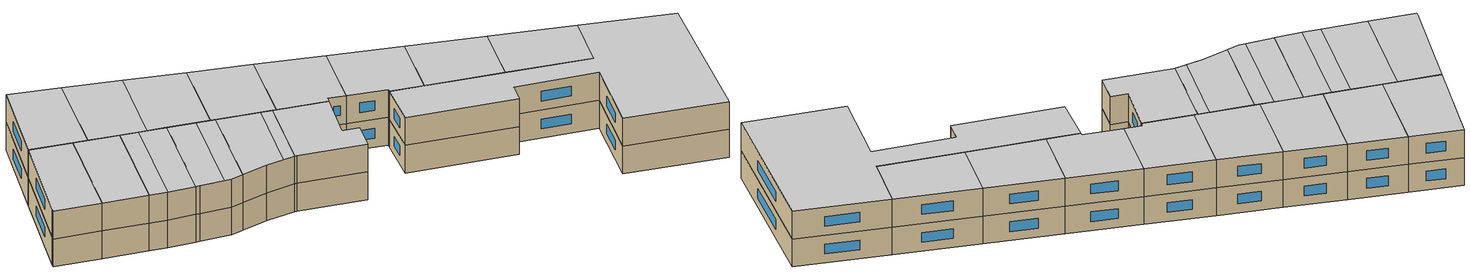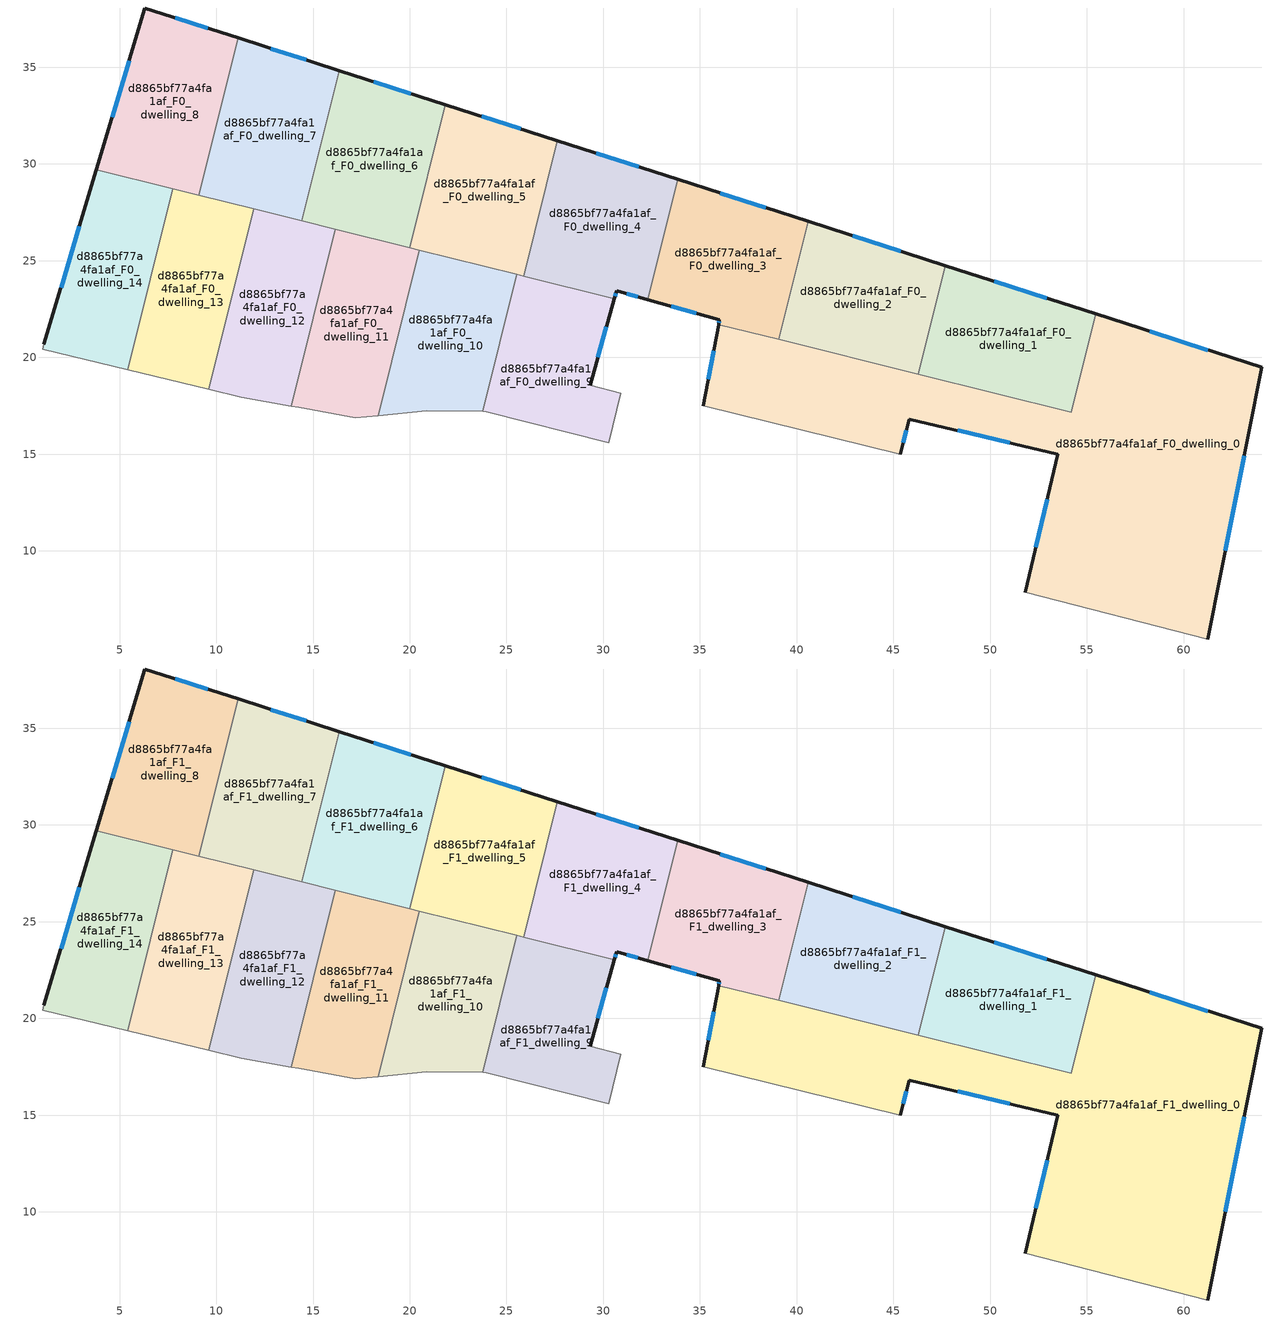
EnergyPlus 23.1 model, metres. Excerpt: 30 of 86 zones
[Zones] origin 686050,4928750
d8865bf77a4fa1af_F0_dwelling_0
 floor ground (EU_floor_Construction): 64.05,19.48 61.25,5.44 51.81,7.85 53.5,15 45.83,16.81 45.36,15 35.18,17.51 35.96,21.7 54.2,17.16 55.46,22.25 z0
 wall outside (EU_wall_Construction): 45.36,15 45.83,16.81 53.5,15 51.81,7.85 / 35.96,21.7 35.18,17.51 / 61.25,5.44 64.05,19.48 55.46,22.25 z0:3
 wall adiabatic (EU_wall_Construction): 35.18,17.51 45.36,15 / 51.81,7.85 61.25,5.44 z0:3
 wall to d8865bf77a4fa1af_F0_dwelling_1 (EU_wall_Construction): 55.46,22.25 54.2,17.16 46.29,19.13 z0:3
 wall to d8865bf77a4fa1af_F0_dwelling_2 (EU_wall_Construction): 46.29,19.13 39.07,20.93 z0:3
 wall to d8865bf77a4fa1af_F0_dwelling_3 (EU_wall_Construction): 39.07,20.93 35.96,21.7 z0:3
 window (EU_Window_Construction): 52.95,12.68 52.36,10.18 / 48.33,16.22 51.01,15.59 / 45.51,15.59 45.68,16.22 / 35.71,20.34 35.44,18.87 / 61.26,20.38 58.26,21.35 / 62.16,10.01 63.14,14.92 z0.98:2.02
d8865bf77a4fa1af_F0_dwelling_1
 floor ground (EU_floor_Construction): 55.46,22.25 54.2,17.16 46.29,19.13 47.69,24.75 z0
 wall outside (EU_wall_Construction): 55.46,22.25 47.69,24.75 z0:3
 wall to d8865bf77a4fa1af_F0_dwelling_2 (EU_wall_Construction): 47.69,24.75 46.29,19.13 z0:3
 window (EU_Window_Construction): 52.93,23.06 50.22,23.93 z0.98:2.02
d8865bf77a4fa1af_F0_dwelling_10
 floor ground (EU_floor_Construction): 25.54,24.3 23.77,17.21 20.89,17.24 18.37,16.99 20.5,25.55 z0
 wall to d8865bf77a4fa1af_F0_dwelling_9 (EU_wall_Construction): 23.77,17.21 25.54,24.3 z0:3
 wall adiabatic (EU_wall_Construction): 18.37,16.99 20.89,17.24 23.77,17.21 z0:3
 wall to d8865bf77a4fa1af_F0_dwelling_11 (EU_wall_Construction): 20.5,25.55 18.37,16.99 z0:3
 wall to d8865bf77a4fa1af_F0_dwelling_5 (EU_wall_Construction): 25.54,24.3 20.5,25.55 z0:3
d8865bf77a4fa1af_F0_dwelling_11
 floor ground (EU_floor_Construction): 20.5,25.55 18.37,16.99 17.17,16.87 14.25,17.41 13.87,17.48 16.15,26.63 z0
 wall to d8865bf77a4fa1af_F0_dwelling_12 (EU_wall_Construction): 16.15,26.63 13.87,17.48 z0:3
 wall adiabatic (EU_wall_Construction): 13.87,17.48 14.25,17.41 17.17,16.87 18.37,16.99 z0:3
 wall to d8865bf77a4fa1af_F0_dwelling_6 (EU_wall_Construction): 20.01,25.67 16.15,26.63 z0:3
 wall to d8865bf77a4fa1af_F0_dwelling_5 (EU_wall_Construction): 20.5,25.55 20.01,25.67 z0:3
d8865bf77a4fa1af_F0_dwelling_12
 floor ground (EU_floor_Construction): 16.15,26.63 13.87,17.48 11.29,17.95 9.61,18.36 11.93,27.68 z0
 wall adiabatic (EU_wall_Construction): 9.61,18.36 11.29,17.95 13.87,17.48 z0:3
 wall to d8865bf77a4fa1af_F0_dwelling_13 (EU_wall_Construction): 11.93,27.68 9.61,18.36 z0:3
 wall to d8865bf77a4fa1af_F0_dwelling_7 (EU_wall_Construction): 14.43,27.06 11.93,27.68 z0:3
 wall to d8865bf77a4fa1af_F0_dwelling_6 (EU_wall_Construction): 16.15,26.63 14.43,27.06 z0:3
d8865bf77a4fa1af_F0_dwelling_13
 floor ground (EU_floor_Construction): 11.93,27.68 9.61,18.36 5.42,19.37 7.75,28.72 z0
 wall adiabatic (EU_wall_Construction): 5.42,19.37 9.61,18.36 z0:3
 wall to d8865bf77a4fa1af_F0_dwelling_14 (EU_wall_Construction): 7.75,28.72 5.42,19.37 z0:3
 wall to d8865bf77a4fa1af_F0_dwelling_8 (EU_wall_Construction): 9.1,28.39 7.75,28.72 z0:3
 wall to d8865bf77a4fa1af_F0_dwelling_7 (EU_wall_Construction): 11.93,27.68 9.1,28.39 z0:3
d8865bf77a4fa1af_F0_dwelling_14
 floor ground (EU_floor_Construction): 7.75,28.72 5.42,19.37 1.02,20.43 1.09,20.67 3.8,29.71 z0
 wall outside (EU_wall_Construction): 3.8,29.71 1.09,20.67 z0:3
 wall adiabatic (EU_wall_Construction): 1.09,20.67 1.02,20.43 5.42,19.37 z0:3
 wall to d8865bf77a4fa1af_F0_dwelling_8 (EU_wall_Construction): 7.75,28.72 3.8,29.71 z0:3
 window (EU_Window_Construction): 2.92,26.77 1.97,23.61 z0.98:2.02
d8865bf77a4fa1af_F0_dwelling_2
 floor ground (EU_floor_Construction): 47.69,24.75 46.29,19.13 39.07,20.93 40.59,27.03 z0
 wall outside (EU_wall_Construction): 47.69,24.75 40.59,27.03 z0:3
 wall to d8865bf77a4fa1af_F0_dwelling_3 (EU_wall_Construction): 40.59,27.03 39.07,20.93 z0:3
 window (EU_Window_Construction): 45.38,25.49 42.9,26.29 z0.98:2.02
d8865bf77a4fa1af_F0_dwelling_3
 floor ground (EU_floor_Construction): 40.59,27.03 39.07,20.93 35.96,21.7 36.01,21.95 32.31,22.99 33.85,29.2 z0
 wall outside (EU_wall_Construction): 32.31,22.99 36.01,21.95 35.96,21.7 / 40.59,27.03 33.85,29.2 z0:3
 wall to d8865bf77a4fa1af_F0_dwelling_4 (EU_wall_Construction): 33.85,29.2 32.31,22.99 z0:3
 window (EU_Window_Construction): 36,21.87 35.98,21.78 / 33.51,22.65 34.81,22.29 / 38.4,27.74 36.04,28.49 z0.98:2.02
d8865bf77a4fa1af_F0_dwelling_4
 floor ground (EU_floor_Construction): 33.85,29.2 32.31,22.99 30.69,23.44 30.58,23.04 25.89,24.21 27.63,31.2 z0
 wall outside (EU_wall_Construction): 33.85,29.2 27.63,31.2 / 30.58,23.04 30.69,23.44 32.31,22.99 z0:3
 wall to d8865bf77a4fa1af_F0_dwelling_5 (EU_wall_Construction): 27.63,31.2 25.89,24.21 z0:3
 wall to d8865bf77a4fa1af_F0_dwelling_9 (EU_wall_Construction): 25.89,24.21 30.58,23.04 z0:3
 window (EU_Window_Construction): 31.83,29.85 29.65,30.55 / 31.22,23.3 31.78,23.14 / 30.62,23.17 30.66,23.31 z0.98:2.02
d8865bf77a4fa1af_F0_dwelling_5
 floor ground (EU_floor_Construction): 27.63,31.2 25.89,24.21 20.01,25.67 21.85,33.06 z0
 wall outside (EU_wall_Construction): 27.63,31.2 21.85,33.06 z0:3
 wall to d8865bf77a4fa1af_F0_dwelling_6 (EU_wall_Construction): 21.85,33.06 20.01,25.67 z0:3
 wall to d8865bf77a4fa1af_F0_dwelling_9 (EU_wall_Construction): 25.54,24.3 25.89,24.21 z0:3
 window (EU_Window_Construction): 25.75,31.81 23.73,32.46 z0.98:2.02
d8865bf77a4fa1af_F0_dwelling_6
 floor ground (EU_floor_Construction): 21.85,33.06 20.01,25.67 14.43,27.06 16.36,34.83 z0
 wall outside (EU_wall_Construction): 21.85,33.06 16.36,34.83 z0:3
 wall to d8865bf77a4fa1af_F0_dwelling_7 (EU_wall_Construction): 16.36,34.83 14.43,27.06 z0:3
 window (EU_Window_Construction): 20.06,33.64 18.14,34.26 z0.98:2.02
d8865bf77a4fa1af_F0_dwelling_7
 floor ground (EU_floor_Construction): 16.36,34.83 14.43,27.06 9.1,28.39 11.12,36.51 z0
 wall outside (EU_wall_Construction): 16.36,34.83 11.12,36.51 z0:3
 wall to d8865bf77a4fa1af_F0_dwelling_8 (EU_wall_Construction): 11.12,36.51 9.1,28.39 z0:3
 window (EU_Window_Construction): 14.66,35.38 12.83,35.97 z0.98:2.02
d8865bf77a4fa1af_F0_dwelling_8
 floor ground (EU_floor_Construction): 11.12,36.51 9.1,28.39 3.8,29.71 6.31,38.06 z0
 wall outside (EU_wall_Construction): 11.12,36.51 6.31,38.06 3.8,29.71 z0:3
 window (EU_Window_Construction): 5.5,35.34 4.62,32.42 / 9.56,37.02 7.88,37.56 z0.98:2.02
d8865bf77a4fa1af_F0_dwelling_9
 floor ground (EU_floor_Construction): 30.58,23.04 29.32,18.56 30.92,18.14 30.29,15.59 23.96,17.2 23.77,17.21 25.54,24.3 z0
 wall outside (EU_wall_Construction): 29.32,18.56 30.58,23.04 z0:3
 wall adiabatic (EU_wall_Construction): 23.77,17.21 23.96,17.2 30.29,15.59 30.92,18.14 29.32,18.56 z0:3
 window (EU_Window_Construction): 29.73,20.02 30.17,21.58 z0.98:2.02
d8865bf77a4fa1af_F1_dwelling_0
 floor to d8865bf77a4fa1af_F0_dwelling_0 (EU_floor_Construction): 64.05,19.48 61.25,5.44 51.81,7.85 53.5,15 45.83,16.81 45.36,15 35.18,17.51 35.96,21.7 54.2,17.16 55.46,22.25 z3
 wall outside (EU_wall_Construction): 45.36,15 45.83,16.81 53.5,15 51.81,7.85 / 35.96,21.7 35.18,17.51 / 61.25,5.44 64.05,19.48 55.46,22.25 z3:6
 wall adiabatic (EU_wall_Construction): 35.18,17.51 45.36,15 / 51.81,7.85 61.25,5.44 z3:6
 wall to d8865bf77a4fa1af_F1_dwelling_1 (EU_wall_Construction): 55.46,22.25 54.2,17.16 46.29,19.13 z3:6
 wall to d8865bf77a4fa1af_F1_dwelling_2 (EU_wall_Construction): 46.29,19.13 39.07,20.93 z3:6
 wall to d8865bf77a4fa1af_F1_dwelling_3 (EU_wall_Construction): 39.07,20.93 35.96,21.7 z3:6
 window (EU_Window_Construction): 52.95,12.68 52.36,10.18 / 48.33,16.22 51.01,15.59 / 45.51,15.59 45.68,16.22 / 35.71,20.34 35.44,18.87 / 61.26,20.38 58.26,21.35 / 62.16,10.01 63.14,14.92 z3.98:5.02
 ceiling to d8865bf77a4fa1af_F2_dwelling_0 (EU_floor_Construction): 61.25,5.44 64.05,19.48 55.46,22.25 54.2,17.16 35.96,21.7 35.18,17.51 45.36,15 45.83,16.81 53.5,15 51.81,7.85 z6
d8865bf77a4fa1af_F1_dwelling_1
 floor to d8865bf77a4fa1af_F0_dwelling_1 (EU_floor_Construction): 55.46,22.25 54.2,17.16 46.29,19.13 47.69,24.75 z3
 wall outside (EU_wall_Construction): 55.46,22.25 47.69,24.75 z3:6
 wall to d8865bf77a4fa1af_F1_dwelling_2 (EU_wall_Construction): 47.69,24.75 46.29,19.13 z3:6
 window (EU_Window_Construction): 52.93,23.06 50.22,23.93 z3.98:5.02
 ceiling to d8865bf77a4fa1af_F2_dwelling_1 (EU_floor_Construction): 54.2,17.16 55.46,22.25 47.69,24.75 46.29,19.13 z6
d8865bf77a4fa1af_F1_dwelling_10
 floor to d8865bf77a4fa1af_F0_dwelling_10 (EU_floor_Construction): 25.54,24.3 23.77,17.21 20.89,17.24 18.37,16.99 20.5,25.55 z3
 wall to d8865bf77a4fa1af_F1_dwelling_9 (EU_wall_Construction): 23.77,17.21 25.54,24.3 z3:6
 wall adiabatic (EU_wall_Construction): 18.37,16.99 20.89,17.24 23.77,17.21 z3:6
 wall to d8865bf77a4fa1af_F1_dwelling_11 (EU_wall_Construction): 20.5,25.55 18.37,16.99 z3:6
 wall to d8865bf77a4fa1af_F1_dwelling_5 (EU_wall_Construction): 25.54,24.3 20.5,25.55 z3:6
 ceiling to d8865bf77a4fa1af_F2_dwelling_10 (EU_floor_Construction): 22.63,17.22 24.46,24.57 20.5,25.55 18.37,16.99 20.89,17.24 z6
 ceiling to d8865bf77a4fa1af_F2_dwelling_9 (EU_floor_Construction): 23.77,17.21 25.54,24.3 24.46,24.57 22.63,17.22 z6
d8865bf77a4fa1af_F1_dwelling_11
 floor to d8865bf77a4fa1af_F0_dwelling_11 (EU_floor_Construction): 20.5,25.55 18.37,16.99 17.17,16.87 14.25,17.41 13.87,17.48 16.15,26.63 z3
 wall to d8865bf77a4fa1af_F1_dwelling_12 (EU_wall_Construction): 16.15,26.63 13.87,17.48 z3:6
 wall adiabatic (EU_wall_Construction): 13.87,17.48 14.25,17.41 17.17,16.87 18.37,16.99 z3:6
 wall to d8865bf77a4fa1af_F1_dwelling_6 (EU_wall_Construction): 20.01,25.67 16.15,26.63 z3:6
 wall to d8865bf77a4fa1af_F1_dwelling_5 (EU_wall_Construction): 20.5,25.55 20.01,25.67 z3:6
 ceiling to d8865bf77a4fa1af_F2_dwelling_11 (EU_floor_Construction): 16.49,17 18.73,25.99 16.15,26.63 13.87,17.48 14.25,17.41 z6
 ceiling to d8865bf77a4fa1af_F2_dwelling_10 (EU_floor_Construction): 18.37,16.99 20.5,25.55 18.73,25.99 16.49,17 17.17,16.87 z6
d8865bf77a4fa1af_F1_dwelling_12
 floor to d8865bf77a4fa1af_F0_dwelling_12 (EU_floor_Construction): 16.15,26.63 13.87,17.48 11.29,17.95 9.61,18.36 11.93,27.68 z3
 wall adiabatic (EU_wall_Construction): 9.61,18.36 11.29,17.95 13.87,17.48 z3:6
 wall to d8865bf77a4fa1af_F1_dwelling_13 (EU_wall_Construction): 11.93,27.68 9.61,18.36 z3:6
 wall to d8865bf77a4fa1af_F1_dwelling_7 (EU_wall_Construction): 14.43,27.06 11.93,27.68 z3:6
 wall to d8865bf77a4fa1af_F1_dwelling_6 (EU_wall_Construction): 16.15,26.63 14.43,27.06 z3:6
 ceiling to d8865bf77a4fa1af_F2_dwelling_12 (EU_floor_Construction): 11.29,17.95 13.61,27.26 11.93,27.68 9.61,18.36 z6
 ceiling to d8865bf77a4fa1af_F2_dwelling_11 (EU_floor_Construction): 13.87,17.48 16.15,26.63 13.61,27.26 11.29,17.95 z6
d8865bf77a4fa1af_F1_dwelling_13
 floor to d8865bf77a4fa1af_F0_dwelling_13 (EU_floor_Construction): 11.93,27.68 9.61,18.36 5.42,19.37 7.75,28.72 z3
 wall adiabatic (EU_wall_Construction): 5.42,19.37 9.61,18.36 z3:6
 wall to d8865bf77a4fa1af_F1_dwelling_14 (EU_wall_Construction): 7.75,28.72 5.42,19.37 z3:6
 wall to d8865bf77a4fa1af_F1_dwelling_8 (EU_wall_Construction): 9.1,28.39 7.75,28.72 z3:6
 wall to d8865bf77a4fa1af_F1_dwelling_7 (EU_wall_Construction): 11.93,27.68 9.1,28.39 z3:6
 ceiling adiabatic (EU_roof_Construction): 9.61,18.36 11.93,27.68 7.75,28.72 5.42,19.37 z6
d8865bf77a4fa1af_F1_dwelling_14
 floor to d8865bf77a4fa1af_F0_dwelling_14 (EU_floor_Construction): 7.75,28.72 5.42,19.37 1.02,20.43 1.09,20.67 3.8,29.71 z3
 wall outside (EU_wall_Construction): 3.8,29.71 1.09,20.67 z3:6
 wall adiabatic (EU_wall_Construction): 1.09,20.67 1.02,20.43 5.42,19.37 z3:6
 wall to d8865bf77a4fa1af_F1_dwelling_8 (EU_wall_Construction): 7.75,28.72 3.8,29.71 z3:6
 window (EU_Window_Construction): 2.92,26.77 1.97,23.61 z3.98:5.02
 ceiling to d8865bf77a4fa1af_F2_dwelling_13 (EU_floor_Construction): 5.42,19.37 7.75,28.72 3.8,29.71 1.09,20.67 1.02,20.43 z6
d8865bf77a4fa1af_F1_dwelling_2
 floor to d8865bf77a4fa1af_F0_dwelling_2 (EU_floor_Construction): 47.69,24.75 46.29,19.13 39.07,20.93 40.59,27.03 z3
 wall outside (EU_wall_Construction): 47.69,24.75 40.59,27.03 z3:6
 wall to d8865bf77a4fa1af_F1_dwelling_3 (EU_wall_Construction): 40.59,27.03 39.07,20.93 z3:6
 window (EU_Window_Construction): 45.38,25.49 42.9,26.29 z3.98:5.02
 ceiling to d8865bf77a4fa1af_F2_dwelling_2 (EU_floor_Construction): 46.29,19.13 47.69,24.75 40.59,27.03 39.07,20.93 z6
d8865bf77a4fa1af_F1_dwelling_3
 floor to d8865bf77a4fa1af_F0_dwelling_3 (EU_floor_Construction): 40.59,27.03 39.07,20.93 35.96,21.7 36.01,21.95 32.31,22.99 33.85,29.2 z3
 wall outside (EU_wall_Construction): 32.31,22.99 36.01,21.95 35.96,21.7 / 40.59,27.03 33.85,29.2 z3:6
 wall to d8865bf77a4fa1af_F1_dwelling_4 (EU_wall_Construction): 33.85,29.2 32.31,22.99 z3:6
 window (EU_Window_Construction): 36,21.87 35.98,21.78 / 33.51,22.65 34.81,22.29 / 38.4,27.74 36.04,28.49 z3.98:5.02
 ceiling to d8865bf77a4fa1af_F2_dwelling_3 (EU_floor_Construction): 39.07,20.93 40.59,27.03 33.85,29.2 32.31,22.99 36.01,21.95 35.96,21.7 z6
d8865bf77a4fa1af_F1_dwelling_4
 floor to d8865bf77a4fa1af_F0_dwelling_4 (EU_floor_Construction): 33.85,29.2 32.31,22.99 30.69,23.44 30.58,23.04 25.89,24.21 27.63,31.2 z3
 wall outside (EU_wall_Construction): 33.85,29.2 27.63,31.2 / 30.58,23.04 30.69,23.44 32.31,22.99 z3:6
 wall to d8865bf77a4fa1af_F1_dwelling_5 (EU_wall_Construction): 27.63,31.2 25.89,24.21 z3:6
 wall to d8865bf77a4fa1af_F1_dwelling_9 (EU_wall_Construction): 25.89,24.21 30.58,23.04 z3:6
 window (EU_Window_Construction): 31.83,29.85 29.65,30.55 / 31.22,23.3 31.78,23.14 / 30.62,23.17 30.66,23.31 z3.98:5.02
 ceiling to d8865bf77a4fa1af_F2_dwelling_4 (EU_floor_Construction): 32.31,22.99 33.85,29.2 27.63,31.2 25.89,24.21 30.58,23.04 30.69,23.44 z6
d8865bf77a4fa1af_F1_dwelling_5
 floor to d8865bf77a4fa1af_F0_dwelling_5 (EU_floor_Construction): 27.63,31.2 25.89,24.21 20.01,25.67 21.85,33.06 z3
 wall outside (EU_wall_Construction): 27.63,31.2 21.85,33.06 z3:6
 wall to d8865bf77a4fa1af_F1_dwelling_6 (EU_wall_Construction): 21.85,33.06 20.01,25.67 z3:6
 wall to d8865bf77a4fa1af_F1_dwelling_9 (EU_wall_Construction): 25.54,24.3 25.89,24.21 z3:6
 window (EU_Window_Construction): 25.75,31.81 23.73,32.46 z3.98:5.02
 ceiling to d8865bf77a4fa1af_F2_dwelling_5 (EU_floor_Construction): 25.89,24.21 27.63,31.2 21.85,33.06 20.01,25.67 z6
d8865bf77a4fa1af_F1_dwelling_6
 floor to d8865bf77a4fa1af_F0_dwelling_6 (EU_floor_Construction): 21.85,33.06 20.01,25.67 14.43,27.06 16.36,34.83 z3
 wall outside (EU_wall_Construction): 21.85,33.06 16.36,34.83 z3:6
 wall to d8865bf77a4fa1af_F1_dwelling_7 (EU_wall_Construction): 16.36,34.83 14.43,27.06 z3:6
 window (EU_Window_Construction): 20.06,33.64 18.14,34.26 z3.98:5.02
 ceiling to d8865bf77a4fa1af_F2_dwelling_6 (EU_floor_Construction): 20.01,25.67 21.85,33.06 16.36,34.83 14.43,27.06 z6
d8865bf77a4fa1af_F1_dwelling_7
 floor to d8865bf77a4fa1af_F0_dwelling_7 (EU_floor_Construction): 16.36,34.83 14.43,27.06 9.1,28.39 11.12,36.51 z3
 wall outside (EU_wall_Construction): 16.36,34.83 11.12,36.51 z3:6
 wall to d8865bf77a4fa1af_F1_dwelling_8 (EU_wall_Construction): 11.12,36.51 9.1,28.39 z3:6
 window (EU_Window_Construction): 14.66,35.38 12.83,35.97 z3.98:5.02
 ceiling to d8865bf77a4fa1af_F2_dwelling_7 (EU_floor_Construction): 14.43,27.06 16.36,34.83 11.12,36.51 9.1,28.39 z6
d8865bf77a4fa1af_F1_dwelling_8
 floor to d8865bf77a4fa1af_F0_dwelling_8 (EU_floor_Construction): 11.12,36.51 9.1,28.39 3.8,29.71 6.31,38.06 z3
 wall outside (EU_wall_Construction): 11.12,36.51 6.31,38.06 3.8,29.71 z3:6
 window (EU_Window_Construction): 5.5,35.34 4.62,32.42 / 9.56,37.02 7.88,37.56 z3.98:5.02
 ceiling to d8865bf77a4fa1af_F2_dwelling_8 (EU_floor_Construction): 9.1,28.39 11.12,36.51 6.31,38.06 3.8,29.71 z6
d8865bf77a4fa1af_F1_dwelling_9
 floor to d8865bf77a4fa1af_F0_dwelling_9 (EU_floor_Construction): 30.58,23.04 29.32,18.56 30.92,18.14 30.29,15.59 23.96,17.2 23.77,17.21 25.54,24.3 z3
 wall outside (EU_wall_Construction): 29.32,18.56 30.58,23.04 z3:6
 wall adiabatic (EU_wall_Construction): 23.77,17.21 23.96,17.2 30.29,15.59 30.92,18.14 29.32,18.56 z3:6
 window (EU_Window_Construction): 29.73,20.02 30.17,21.58 z3.98:5.02
 ceiling to d8865bf77a4fa1af_F2_dwelling_9 (EU_floor_Construction): 30.29,15.59 30.92,18.14 29.32,18.56 30.58,23.04 25.54,24.3 23.77,17.21 23.96,17.2 z6
[Building]
EU S2 Campaign: North Axis=0; Terrain=City; Solar Distribution=FullExterior
[Site:Location]
Bologna: Latitude=44.5; Longitude=11.25; Time Zone=1; Elevation=37
[SizingPeriod:WeatherFileDays]
AnnualSizingPeriod: Begin Month=1; Begin Day of Month=1; End Month=12; End Day of Month=31; Day of Week for Start Day=Monday; Use Weather File Daylight Saving Period=No; Use Weather File Rain and Snow Indicators=No
[MATERIAL]
EU_InternalMass_Material: Roughness=MediumRough; Thickness=0.1; Conductivity=1; Density=1800; Specific Heat=900; Thermal Absorptance=0.9; Solar Absorptance=0.7; Visible Absorptance=0.7
[MATERIAL:NOMASS] Roughness=MediumRough; Thermal Absorptance=0.9; Solar Absorptance=0.7; Visible Absorptance=0.7
Name | Thermal Resistance
EU_wall_NoMass | 0.905828
EU_roof_NoMass | 0.37593
EU_floor_NoMass | 0.67114
[WINDOWMATERIAL:SIMPLEGLAZINGSYSTEM]
EU_Window_SimpleGlazing: UFactor=4.52486; Solar Heat Gain Coefficient=0.85; Visible Transmittance=0.85
[CONSTRUCTION]
EU_wall_Construction: EU_wall_NoMass
EU_roof_Construction: EU_roof_NoMass
EU_floor_Construction: EU_floor_NoMass
EU_Window_Construction: EU_Window_SimpleGlazing
EU_InternalMass_Construction: EU_InternalMass_Material
[ZONE] Type=1; Multiplier=1; Ceiling Height=autocalculate; Floor Area=autocalculate; Part of Total Floor Area=Yes
Name | Volume
d8865bf77a4fa1af_F0_dwelling_0; d8865bf77a4fa1af_F1_dwelling_0 | 601.278
d8865bf77a4fa1af_F0_dwelling_1; d8865bf77a4fa1af_F1_dwelling_1; d8865bf77a4fa1af_F0_dwelling_5; d8865bf77a4fa1af_F1_dwelling_5 | 134.777
d8865bf77a4fa1af_F0_dwelling_10; d8865bf77a4fa1af_F1_dwelling_10 | 124.403
d8865bf77a4fa1af_F0_dwelling_11; d8865bf77a4fa1af_F1_dwelling_11 | 124.419
d8865bf77a4fa1af_F0_dwelling_12; d8865bf77a4fa1af_F1_dwelling_12 | 124.412
d8865bf77a4fa1af_F0_dwelling_13; d8865bf77a4fa1af_F1_dwelling_13 | 124.417
d8865bf77a4fa1af_F0_dwelling_14; d8865bf77a4fa1af_F1_dwelling_14 | 124.421
d8865bf77a4fa1af_F0_dwelling_2; d8865bf77a4fa1af_F1_dwelling_2 | 134.759
d8865bf77a4fa1af_F0_dwelling_3; d8865bf77a4fa1af_F1_dwelling_3; d8865bf77a4fa1af_F0_dwelling_6; d8865bf77a4fa1af_F1_dwelling_6 | 134.791
d8865bf77a4fa1af_F0_dwelling_4; d8865bf77a4fa1af_F1_dwelling_4 | 134.763
d8865bf77a4fa1af_F0_dwelling_7; d8865bf77a4fa1af_F1_dwelling_7 | 134.785
d8865bf77a4fa1af_F0_dwelling_8; d8865bf77a4fa1af_F1_dwelling_8 | 134.778
d8865bf77a4fa1af_F0_dwelling_9; d8865bf77a4fa1af_F1_dwelling_9 | 124.433
[INTERNALMASS] Construction=EU_InternalMass_Construction
Name | Zone or ZoneList | Surface Area
d8865bf77a4fa1af_F0_dwelling_0_EU_InternalMass | d8865bf77a4fa1af_F0_dwelling_0 | 200.426
d8865bf77a4fa1af_F0_dwelling_1_EU_InternalMass | d8865bf77a4fa1af_F0_dwelling_1 | 44.9258
d8865bf77a4fa1af_F0_dwelling_2_EU_InternalMass | d8865bf77a4fa1af_F0_dwelling_2 | 44.9196
d8865bf77a4fa1af_F0_dwelling_3_EU_InternalMass | d8865bf77a4fa1af_F0_dwelling_3 | 44.9305
d8865bf77a4fa1af_F0_dwelling_4_EU_InternalMass | d8865bf77a4fa1af_F0_dwelling_4 | 44.921
d8865bf77a4fa1af_F0_dwelling_5_EU_InternalMass | d8865bf77a4fa1af_F0_dwelling_5 | 44.9256
d8865bf77a4fa1af_F0_dwelling_6_EU_InternalMass | d8865bf77a4fa1af_F0_dwelling_6 | 44.9302
d8865bf77a4fa1af_F0_dwelling_7_EU_InternalMass | d8865bf77a4fa1af_F0_dwelling_7 | 44.9281
d8865bf77a4fa1af_F0_dwelling_8_EU_InternalMass | d8865bf77a4fa1af_F0_dwelling_8 | 44.9261
d8865bf77a4fa1af_F0_dwelling_9_EU_InternalMass | d8865bf77a4fa1af_F0_dwelling_9 | 41.4775
d8865bf77a4fa1af_F0_dwelling_10_EU_InternalMass | d8865bf77a4fa1af_F0_dwelling_10 | 41.4676
d8865bf77a4fa1af_F0_dwelling_11_EU_InternalMass | d8865bf77a4fa1af_F0_dwelling_11 | 41.4733
d8865bf77a4fa1af_F0_dwelling_12_EU_InternalMass | d8865bf77a4fa1af_F0_dwelling_12 | 41.4708
d8865bf77a4fa1af_F0_dwelling_13_EU_InternalMass | d8865bf77a4fa1af_F0_dwelling_13 | 41.4724
d8865bf77a4fa1af_F0_dwelling_14_EU_InternalMass | d8865bf77a4fa1af_F0_dwelling_14 | 41.4734
d8865bf77a4fa1af_F1_dwelling_0_EU_InternalMass | d8865bf77a4fa1af_F1_dwelling_0 | 200.426
d8865bf77a4fa1af_F1_dwelling_1_EU_InternalMass | d8865bf77a4fa1af_F1_dwelling_1 | 44.9258
d8865bf77a4fa1af_F1_dwelling_2_EU_InternalMass | d8865bf77a4fa1af_F1_dwelling_2 | 44.9196
d8865bf77a4fa1af_F1_dwelling_3_EU_InternalMass | d8865bf77a4fa1af_F1_dwelling_3 | 44.9305
d8865bf77a4fa1af_F1_dwelling_4_EU_InternalMass | d8865bf77a4fa1af_F1_dwelling_4 | 44.921
d8865bf77a4fa1af_F1_dwelling_5_EU_InternalMass | d8865bf77a4fa1af_F1_dwelling_5 | 44.9256
d8865bf77a4fa1af_F1_dwelling_6_EU_InternalMass | d8865bf77a4fa1af_F1_dwelling_6 | 44.9302
d8865bf77a4fa1af_F1_dwelling_7_EU_InternalMass | d8865bf77a4fa1af_F1_dwelling_7 | 44.9281
d8865bf77a4fa1af_F1_dwelling_8_EU_InternalMass | d8865bf77a4fa1af_F1_dwelling_8 | 44.9261
d8865bf77a4fa1af_F1_dwelling_9_EU_InternalMass | d8865bf77a4fa1af_F1_dwelling_9 | 41.4775
d8865bf77a4fa1af_F1_dwelling_10_EU_InternalMass | d8865bf77a4fa1af_F1_dwelling_10 | 41.4676
d8865bf77a4fa1af_F1_dwelling_11_EU_InternalMass | d8865bf77a4fa1af_F1_dwelling_11 | 41.4733
d8865bf77a4fa1af_F1_dwelling_12_EU_InternalMass | d8865bf77a4fa1af_F1_dwelling_12 | 41.4708
d8865bf77a4fa1af_F1_dwelling_13_EU_InternalMass | d8865bf77a4fa1af_F1_dwelling_13 | 41.4724
d8865bf77a4fa1af_F1_dwelling_14_EU_InternalMass | d8865bf77a4fa1af_F1_dwelling_14 | 41.4734
[OTHEREQUIPMENT] Fuel Type=Electricity; Design Level Calculation Method=Watts/Area; Power per Zone Floor Area=1; Fraction Latent=0; Fraction Radiant=0; Fraction Lost=0; Carbon Dioxide Generation Rate=0; EndUse Subcategory=EU_Step8_InternalGains
Name | Zone or ZoneList or Space or SpaceList | Schedule
EU_Step8_InternalGain_d8865bf77a4fa1af_F0_dwelling_0_f000 | d8865bf77a4fa1af_F0_dwelling_0 | EU_Step8_GainSchedule_d8865bf77a4fa1af_F0_dwelling_0_f000
EU_Step8_InternalGain_d8865bf77a4fa1af_F0_dwelling_1_f000 | d8865bf77a4fa1af_F0_dwelling_1 | EU_Step8_GainSchedule_d8865bf77a4fa1af_F0_dwelling_1_f000
EU_Step8_InternalGain_d8865bf77a4fa1af_F0_dwelling_2_f000 | d8865bf77a4fa1af_F0_dwelling_2 | EU_Step8_GainSchedule_d8865bf77a4fa1af_F0_dwelling_2_f000
EU_Step8_InternalGain_d8865bf77a4fa1af_F0_dwelling_3_f000 | d8865bf77a4fa1af_F0_dwelling_3 | EU_Step8_GainSchedule_d8865bf77a4fa1af_F0_dwelling_3_f000
EU_Step8_InternalGain_d8865bf77a4fa1af_F0_dwelling_4_f000 | d8865bf77a4fa1af_F0_dwelling_4 | EU_Step8_GainSchedule_d8865bf77a4fa1af_F0_dwelling_4_f000
EU_Step8_InternalGain_d8865bf77a4fa1af_F0_dwelling_5_f000 | d8865bf77a4fa1af_F0_dwelling_5 | EU_Step8_GainSchedule_d8865bf77a4fa1af_F0_dwelling_5_f000
EU_Step8_InternalGain_d8865bf77a4fa1af_F0_dwelling_6_f000 | d8865bf77a4fa1af_F0_dwelling_6 | EU_Step8_GainSchedule_d8865bf77a4fa1af_F0_dwelling_6_f000
EU_Step8_InternalGain_d8865bf77a4fa1af_F0_dwelling_7_f000 | d8865bf77a4fa1af_F0_dwelling_7 | EU_Step8_GainSchedule_d8865bf77a4fa1af_F0_dwelling_7_f000
EU_Step8_InternalGain_d8865bf77a4fa1af_F0_dwelling_8_f000 | d8865bf77a4fa1af_F0_dwelling_8 | EU_Step8_GainSchedule_d8865bf77a4fa1af_F0_dwelling_8_f000
EU_Step8_InternalGain_d8865bf77a4fa1af_F0_dwelling_9_f000 | d8865bf77a4fa1af_F0_dwelling_9 | EU_Step8_GainSchedule_d8865bf77a4fa1af_F0_dwelling_9_f000
EU_Step8_InternalGain_d8865bf77a4fa1af_F0_dwelling_10_f000 | d8865bf77a4fa1af_F0_dwelling_10 | EU_Step8_GainSchedule_d8865bf77a4fa1af_F0_dwelling_10_f000
EU_Step8_InternalGain_d8865bf77a4fa1af_F0_dwelling_11_f000 | d8865bf77a4fa1af_F0_dwelling_11 | EU_Step8_GainSchedule_d8865bf77a4fa1af_F0_dwelling_11_f000
EU_Step8_InternalGain_d8865bf77a4fa1af_F0_dwelling_12_f000 | d8865bf77a4fa1af_F0_dwelling_12 | EU_Step8_GainSchedule_d8865bf77a4fa1af_F0_dwelling_12_f000
EU_Step8_InternalGain_d8865bf77a4fa1af_F0_dwelling_13_f000 | d8865bf77a4fa1af_F0_dwelling_13 | EU_Step8_GainSchedule_d8865bf77a4fa1af_F0_dwelling_13_f000
EU_Step8_InternalGain_d8865bf77a4fa1af_F0_dwelling_14_f000 | d8865bf77a4fa1af_F0_dwelling_14 | EU_Step8_GainSchedule_d8865bf77a4fa1af_F0_dwelling_14_f000
EU_Step8_InternalGain_d8865bf77a4fa1af_F1_dwelling_0_f000 | d8865bf77a4fa1af_F1_dwelling_0 | EU_Step8_GainSchedule_d8865bf77a4fa1af_F1_dwelling_0_f000
EU_Step8_InternalGain_d8865bf77a4fa1af_F1_dwelling_1_f000 | d8865bf77a4fa1af_F1_dwelling_1 | EU_Step8_GainSchedule_d8865bf77a4fa1af_F1_dwelling_1_f000
EU_Step8_InternalGain_d8865bf77a4fa1af_F1_dwelling_2_f000 | d8865bf77a4fa1af_F1_dwelling_2 | EU_Step8_GainSchedule_d8865bf77a4fa1af_F1_dwelling_2_f000
EU_Step8_InternalGain_d8865bf77a4fa1af_F1_dwelling_3_f000 | d8865bf77a4fa1af_F1_dwelling_3 | EU_Step8_GainSchedule_d8865bf77a4fa1af_F1_dwelling_3_f000
EU_Step8_InternalGain_d8865bf77a4fa1af_F1_dwelling_4_f000 | d8865bf77a4fa1af_F1_dwelling_4 | EU_Step8_GainSchedule_d8865bf77a4fa1af_F1_dwelling_4_f000
EU_Step8_InternalGain_d8865bf77a4fa1af_F1_dwelling_5_f000 | d8865bf77a4fa1af_F1_dwelling_5 | EU_Step8_GainSchedule_d8865bf77a4fa1af_F1_dwelling_5_f000
EU_Step8_InternalGain_d8865bf77a4fa1af_F1_dwelling_6_f000 | d8865bf77a4fa1af_F1_dwelling_6 | EU_Step8_GainSchedule_d8865bf77a4fa1af_F1_dwelling_6_f000
EU_Step8_InternalGain_d8865bf77a4fa1af_F1_dwelling_7_f000 | d8865bf77a4fa1af_F1_dwelling_7 | EU_Step8_GainSchedule_d8865bf77a4fa1af_F1_dwelling_7_f000
EU_Step8_InternalGain_d8865bf77a4fa1af_F1_dwelling_8_f000 | d8865bf77a4fa1af_F1_dwelling_8 | EU_Step8_GainSchedule_d8865bf77a4fa1af_F1_dwelling_8_f000
EU_Step8_InternalGain_d8865bf77a4fa1af_F1_dwelling_9_f000 | d8865bf77a4fa1af_F1_dwelling_9 | EU_Step8_GainSchedule_d8865bf77a4fa1af_F1_dwelling_9_f000
EU_Step8_InternalGain_d8865bf77a4fa1af_F1_dwelling_10_f000 | d8865bf77a4fa1af_F1_dwelling_10 | EU_Step8_GainSchedule_d8865bf77a4fa1af_F1_dwelling_10_f000
EU_Step8_InternalGain_d8865bf77a4fa1af_F1_dwelling_11_f000 | d8865bf77a4fa1af_F1_dwelling_11 | EU_Step8_GainSchedule_d8865bf77a4fa1af_F1_dwelling_11_f000
EU_Step8_InternalGain_d8865bf77a4fa1af_F1_dwelling_12_f000 | d8865bf77a4fa1af_F1_dwelling_12 | EU_Step8_GainSchedule_d8865bf77a4fa1af_F1_dwelling_12_f000
EU_Step8_InternalGain_d8865bf77a4fa1af_F1_dwelling_13_f000 | d8865bf77a4fa1af_F1_dwelling_13 | EU_Step8_GainSchedule_d8865bf77a4fa1af_F1_dwelling_13_f000
EU_Step8_InternalGain_d8865bf77a4fa1af_F1_dwelling_14_f000 | d8865bf77a4fa1af_F1_dwelling_14 | EU_Step8_GainSchedule_d8865bf77a4fa1af_F1_dwelling_14_f000
[ZONEVENTILATION:DESIGNFLOWRATE] Schedule=EU_AlwaysOn; Design Flow Rate Calculation Method=AirChanges/Hour; Air Changes per Hour=0.73129; Ventilation Type=Natural; Fan Pressure Rise=0; Fan Total Efficiency=1; Constant Term Coefficient=1; Temperature Term Coefficient=0; Velocity Term Coefficient=0; Velocity Squared Term Coefficient=0; Minimum Indoor Temperature=-100; Maximum Indoor Temperature=100; Delta Temperature=-100; Minimum Outdoor Temperature=-100; Maximum Outdoor Temperature=100; Maximum Wind Speed=40
Name | Zone or ZoneList or Space or SpaceList
EU_ConstantAir_d8865bf77a4fa1af_F0_dwelling_0 | d8865bf77a4fa1af_F0_dwelling_0
EU_ConstantAir_d8865bf77a4fa1af_F0_dwelling_1 | d8865bf77a4fa1af_F0_dwelling_1
EU_ConstantAir_d8865bf77a4fa1af_F0_dwelling_2 | d8865bf77a4fa1af_F0_dwelling_2
EU_ConstantAir_d8865bf77a4fa1af_F0_dwelling_3 | d8865bf77a4fa1af_F0_dwelling_3
EU_ConstantAir_d8865bf77a4fa1af_F0_dwelling_4 | d8865bf77a4fa1af_F0_dwelling_4
EU_ConstantAir_d8865bf77a4fa1af_F0_dwelling_5 | d8865bf77a4fa1af_F0_dwelling_5
EU_ConstantAir_d8865bf77a4fa1af_F0_dwelling_6 | d8865bf77a4fa1af_F0_dwelling_6
EU_ConstantAir_d8865bf77a4fa1af_F0_dwelling_7 | d8865bf77a4fa1af_F0_dwelling_7
EU_ConstantAir_d8865bf77a4fa1af_F0_dwelling_8 | d8865bf77a4fa1af_F0_dwelling_8
EU_ConstantAir_d8865bf77a4fa1af_F0_dwelling_9 | d8865bf77a4fa1af_F0_dwelling_9
EU_ConstantAir_d8865bf77a4fa1af_F0_dwelling_10 | d8865bf77a4fa1af_F0_dwelling_10
EU_ConstantAir_d8865bf77a4fa1af_F0_dwelling_11 | d8865bf77a4fa1af_F0_dwelling_11
EU_ConstantAir_d8865bf77a4fa1af_F0_dwelling_12 | d8865bf77a4fa1af_F0_dwelling_12
EU_ConstantAir_d8865bf77a4fa1af_F0_dwelling_13 | d8865bf77a4fa1af_F0_dwelling_13
EU_ConstantAir_d8865bf77a4fa1af_F0_dwelling_14 | d8865bf77a4fa1af_F0_dwelling_14
EU_ConstantAir_d8865bf77a4fa1af_F1_dwelling_0 | d8865bf77a4fa1af_F1_dwelling_0
EU_ConstantAir_d8865bf77a4fa1af_F1_dwelling_1 | d8865bf77a4fa1af_F1_dwelling_1
EU_ConstantAir_d8865bf77a4fa1af_F1_dwelling_2 | d8865bf77a4fa1af_F1_dwelling_2
EU_ConstantAir_d8865bf77a4fa1af_F1_dwelling_3 | d8865bf77a4fa1af_F1_dwelling_3
EU_ConstantAir_d8865bf77a4fa1af_F1_dwelling_4 | d8865bf77a4fa1af_F1_dwelling_4
EU_ConstantAir_d8865bf77a4fa1af_F1_dwelling_5 | d8865bf77a4fa1af_F1_dwelling_5
EU_ConstantAir_d8865bf77a4fa1af_F1_dwelling_6 | d8865bf77a4fa1af_F1_dwelling_6
EU_ConstantAir_d8865bf77a4fa1af_F1_dwelling_7 | d8865bf77a4fa1af_F1_dwelling_7
EU_ConstantAir_d8865bf77a4fa1af_F1_dwelling_8 | d8865bf77a4fa1af_F1_dwelling_8
EU_ConstantAir_d8865bf77a4fa1af_F1_dwelling_9 | d8865bf77a4fa1af_F1_dwelling_9
EU_ConstantAir_d8865bf77a4fa1af_F1_dwelling_10 | d8865bf77a4fa1af_F1_dwelling_10
EU_ConstantAir_d8865bf77a4fa1af_F1_dwelling_11 | d8865bf77a4fa1af_F1_dwelling_11
EU_ConstantAir_d8865bf77a4fa1af_F1_dwelling_12 | d8865bf77a4fa1af_F1_dwelling_12
EU_ConstantAir_d8865bf77a4fa1af_F1_dwelling_13 | d8865bf77a4fa1af_F1_dwelling_13
EU_ConstantAir_d8865bf77a4fa1af_F1_dwelling_14 | d8865bf77a4fa1af_F1_dwelling_14
[HVACTEMPLATE:THERMOSTAT] Constant Heating Setpoint=20; Constant Cooling Setpoint=50
EU_HeatOnly_d8865bf77a4fa1af_F0_dwelling_0; EU_HeatOnly_d8865bf77a4fa1af_F0_dwelling_1; EU_HeatOnly_d8865bf77a4fa1af_F0_dwelling_2; EU_HeatOnly_d8865bf77a4fa1af_F0_dwelling_3; EU_HeatOnly_d8865bf77a4fa1af_F0_dwelling_4; EU_HeatOnly_d8865bf77a4fa1af_F0_dwelling_5; EU_HeatOnly_d8865bf77a4fa1af_F0_dwelling_6; EU_HeatOnly_d8865bf77a4fa1af_F0_dwelling_7; EU_HeatOnly_d8865bf77a4fa1af_F0_dwelling_8; EU_HeatOnly_d8865bf77a4fa1af_F0_dwelling_9; EU_HeatOnly_d8865bf77a4fa1af_F0_dwelling_10; EU_HeatOnly_d8865bf77a4fa1af_F0_dwelling_11; EU_HeatOnly_d8865bf77a4fa1af_F0_dwelling_12; EU_HeatOnly_d8865bf77a4fa1af_F0_dwelling_13; EU_HeatOnly_d8865bf77a4fa1af_F0_dwelling_14; EU_HeatOnly_d8865bf77a4fa1af_F1_dwelling_0; EU_HeatOnly_d8865bf77a4fa1af_F1_dwelling_1; EU_HeatOnly_d8865bf77a4fa1af_F1_dwelling_2; EU_HeatOnly_d8865bf77a4fa1af_F1_dwelling_3; EU_HeatOnly_d8865bf77a4fa1af_F1_dwelling_4; EU_HeatOnly_d8865bf77a4fa1af_F1_dwelling_5; EU_HeatOnly_d8865bf77a4fa1af_F1_dwelling_6; EU_HeatOnly_d8865bf77a4fa1af_F1_dwelling_7; EU_HeatOnly_d8865bf77a4fa1af_F1_dwelling_8; EU_HeatOnly_d8865bf77a4fa1af_F1_dwelling_9; EU_HeatOnly_d8865bf77a4fa1af_F1_dwelling_10; EU_HeatOnly_d8865bf77a4fa1af_F1_dwelling_11; EU_HeatOnly_d8865bf77a4fa1af_F1_dwelling_12; EU_HeatOnly_d8865bf77a4fa1af_F1_dwelling_13; EU_HeatOnly_d8865bf77a4fa1af_F1_dwelling_14; EU_HeatOnly_d8865bf77a4fa1af_F2_dwelling_0; EU_HeatOnly_d8865bf77a4fa1af_F2_dwelling_1; EU_HeatOnly_d8865bf77a4fa1af_F2_dwelling_2; EU_HeatOnly_d8865bf77a4fa1af_F2_dwelling_3; EU_HeatOnly_d8865bf77a4fa1af_F2_dwelling_4; EU_HeatOnly_d8865bf77a4fa1af_F2_dwelling_5; EU_HeatOnly_d8865bf77a4fa1af_F2_dwelling_6; EU_HeatOnly_d8865bf77a4fa1af_F2_dwelling_7; EU_HeatOnly_d8865bf77a4fa1af_F2_dwelling_8; EU_HeatOnly_d8865bf77a4fa1af_F2_dwelling_9; EU_HeatOnly_d8865bf77a4fa1af_F2_dwelling_10; EU_HeatOnly_d8865bf77a4fa1af_F2_dwelling_11; EU_HeatOnly_d8865bf77a4fa1af_F2_dwelling_12; EU_HeatOnly_d8865bf77a4fa1af_F2_dwelling_13; EU_HeatOnly_d8865bf77a4fa1af_F3_dwelling_0; EU_HeatOnly_d8865bf77a4fa1af_F3_dwelling_1; EU_HeatOnly_d8865bf77a4fa1af_F3_dwelling_2; EU_HeatOnly_d8865bf77a4fa1af_F3_dwelling_3; EU_HeatOnly_d8865bf77a4fa1af_F3_dwelling_4; EU_HeatOnly_d8865bf77a4fa1af_F3_dwelling_5; EU_HeatOnly_d8865bf77a4fa1af_F3_dwelling_6
[HVACTEMPLATE:ZONE:IDEALLOADSAIRSYSTEM] System Availability Schedule=EU_AlwaysOn; Maximum Heating Supply Air Temperature=50; Minimum Cooling Supply Air Temperature=13; Maximum Heating Supply Air Humidity Ratio=0.0156; Minimum Cooling Supply Air Humidity Ratio=0.0077; Heating Limit=NoLimit; Cooling Limit=NoLimit; Heating Availability Schedule=EU_AlwaysOn; Cooling Availability Schedule=EU_CoolingOff; Dehumidification Control Type=ConstantSensibleHeatRatio; Cooling Sensible Heat Ratio=0.7; Dehumidification Setpoint=60; Humidification Control Type=None; Humidification Setpoint=30; Outdoor Air Method=None; Outdoor Air Flow Rate per Person=0.00944; Outdoor Air Flow Rate per Zone Floor Area=0; Outdoor Air Flow Rate per Zone=0; Demand Controlled Ventilation Type=None; Outdoor Air Economizer Type=NoEconomizer; Heat Recovery Type=None; Sensible Heat Recovery Effectiveness=0.7; Latent Heat Recovery Effectiveness=0.65
Name | Template Thermostat
d8865bf77a4fa1af_F0_dwelling_0 | EU_HeatOnly_d8865bf77a4fa1af_F0_dwelling_0
d8865bf77a4fa1af_F0_dwelling_1 | EU_HeatOnly_d8865bf77a4fa1af_F0_dwelling_1
d8865bf77a4fa1af_F0_dwelling_2 | EU_HeatOnly_d8865bf77a4fa1af_F0_dwelling_2
d8865bf77a4fa1af_F0_dwelling_3 | EU_HeatOnly_d8865bf77a4fa1af_F0_dwelling_3
d8865bf77a4fa1af_F0_dwelling_4 | EU_HeatOnly_d8865bf77a4fa1af_F0_dwelling_4
d8865bf77a4fa1af_F0_dwelling_5 | EU_HeatOnly_d8865bf77a4fa1af_F0_dwelling_5
d8865bf77a4fa1af_F0_dwelling_6 | EU_HeatOnly_d8865bf77a4fa1af_F0_dwelling_6
d8865bf77a4fa1af_F0_dwelling_7 | EU_HeatOnly_d8865bf77a4fa1af_F0_dwelling_7
d8865bf77a4fa1af_F0_dwelling_8 | EU_HeatOnly_d8865bf77a4fa1af_F0_dwelling_8
d8865bf77a4fa1af_F0_dwelling_9 | EU_HeatOnly_d8865bf77a4fa1af_F0_dwelling_9
d8865bf77a4fa1af_F0_dwelling_10 | EU_HeatOnly_d8865bf77a4fa1af_F0_dwelling_10
d8865bf77a4fa1af_F0_dwelling_11 | EU_HeatOnly_d8865bf77a4fa1af_F0_dwelling_11
d8865bf77a4fa1af_F0_dwelling_12 | EU_HeatOnly_d8865bf77a4fa1af_F0_dwelling_12
d8865bf77a4fa1af_F0_dwelling_13 | EU_HeatOnly_d8865bf77a4fa1af_F0_dwelling_13
d8865bf77a4fa1af_F0_dwelling_14 | EU_HeatOnly_d8865bf77a4fa1af_F0_dwelling_14
d8865bf77a4fa1af_F1_dwelling_0 | EU_HeatOnly_d8865bf77a4fa1af_F1_dwelling_0
d8865bf77a4fa1af_F1_dwelling_1 | EU_HeatOnly_d8865bf77a4fa1af_F1_dwelling_1
d8865bf77a4fa1af_F1_dwelling_2 | EU_HeatOnly_d8865bf77a4fa1af_F1_dwelling_2
d8865bf77a4fa1af_F1_dwelling_3 | EU_HeatOnly_d8865bf77a4fa1af_F1_dwelling_3
d8865bf77a4fa1af_F1_dwelling_4 | EU_HeatOnly_d8865bf77a4fa1af_F1_dwelling_4
d8865bf77a4fa1af_F1_dwelling_5 | EU_HeatOnly_d8865bf77a4fa1af_F1_dwelling_5
d8865bf77a4fa1af_F1_dwelling_6 | EU_HeatOnly_d8865bf77a4fa1af_F1_dwelling_6
d8865bf77a4fa1af_F1_dwelling_7 | EU_HeatOnly_d8865bf77a4fa1af_F1_dwelling_7
d8865bf77a4fa1af_F1_dwelling_8 | EU_HeatOnly_d8865bf77a4fa1af_F1_dwelling_8
d8865bf77a4fa1af_F1_dwelling_9 | EU_HeatOnly_d8865bf77a4fa1af_F1_dwelling_9
d8865bf77a4fa1af_F1_dwelling_10 | EU_HeatOnly_d8865bf77a4fa1af_F1_dwelling_10
d8865bf77a4fa1af_F1_dwelling_11 | EU_HeatOnly_d8865bf77a4fa1af_F1_dwelling_11
d8865bf77a4fa1af_F1_dwelling_12 | EU_HeatOnly_d8865bf77a4fa1af_F1_dwelling_12
d8865bf77a4fa1af_F1_dwelling_13 | EU_HeatOnly_d8865bf77a4fa1af_F1_dwelling_13
d8865bf77a4fa1af_F1_dwelling_14 | EU_HeatOnly_d8865bf77a4fa1af_F1_dwelling_14
[SIZING:ZONE] Zone Cooling Design Supply Air Temperature Input Method=SupplyAirTemperature; Zone Cooling Design Supply Air Temperature=13; Zone Heating Design Supply Air Temperature Input Method=SupplyAirTemperature; Zone Heating Design Supply Air Temperature=50; Zone Cooling Design Supply Air Humidity Ratio=0.008; Zone Heating Design Supply Air Humidity Ratio=0.008; Cooling Design Air Flow Method=DesignDay; Cooling Design Air Flow Rate=0; Cooling Minimum Air Flow per Zone Floor Area=0.000762; Cooling Minimum Air Flow=0; Cooling Minimum Air Flow Fraction=0.2; Heating Design Air Flow Method=DesignDay; Heating Design Air Flow Rate=0; Heating Maximum Air Flow per Zone Floor Area=0.002032; Heating Maximum Air Flow=0.141576; Heating Maximum Air Flow Fraction=0.3; Account for Dedicated Outdoor Air System=No; Dedicated Outdoor Air System Control Strategy=NeutralSupplyAir; Dedicated Outdoor Air Low Setpoint Temperature for Design=autosize; Dedicated Outdoor Air High Setpoint Temperature for Design=autosize; Zone Load Sizing Method=Sensible Load Only No Latent Load; Zone Latent Cooling Design Supply Air Humidity Ratio Input Method=HumidityRatioDifference; Zone Cooling Design Supply Air Humidity Ratio Difference=0.005; Zone Latent Heating Design Supply Air Humidity Ratio Input Method=HumidityRatioDifference; Zone Humidification Design Supply Air Humidity Ratio Difference=0.005
d8865bf77a4fa1af_F0_dwelling_0; d8865bf77a4fa1af_F0_dwelling_1; d8865bf77a4fa1af_F0_dwelling_2; d8865bf77a4fa1af_F0_dwelling_3; d8865bf77a4fa1af_F0_dwelling_4; d8865bf77a4fa1af_F0_dwelling_5; d8865bf77a4fa1af_F0_dwelling_6; d8865bf77a4fa1af_F0_dwelling_7; d8865bf77a4fa1af_F0_dwelling_8; d8865bf77a4fa1af_F0_dwelling_9; d8865bf77a4fa1af_F0_dwelling_10; d8865bf77a4fa1af_F0_dwelling_11; d8865bf77a4fa1af_F0_dwelling_12; d8865bf77a4fa1af_F0_dwelling_13; d8865bf77a4fa1af_F0_dwelling_14; d8865bf77a4fa1af_F1_dwelling_0; d8865bf77a4fa1af_F1_dwelling_1; d8865bf77a4fa1af_F1_dwelling_2; d8865bf77a4fa1af_F1_dwelling_3; d8865bf77a4fa1af_F1_dwelling_4; d8865bf77a4fa1af_F1_dwelling_5; d8865bf77a4fa1af_F1_dwelling_6; d8865bf77a4fa1af_F1_dwelling_7; d8865bf77a4fa1af_F1_dwelling_8; d8865bf77a4fa1af_F1_dwelling_9; d8865bf77a4fa1af_F1_dwelling_10; d8865bf77a4fa1af_F1_dwelling_11; d8865bf77a4fa1af_F1_dwelling_12; d8865bf77a4fa1af_F1_dwelling_13; d8865bf77a4fa1af_F1_dwelling_14
[SCHEDULE:CONSTANT]
Name | Hourly Value
EU_AlwaysOn | 1
EU_CoolingOff | 0
[SCHEDULE:FILE] Column Number=1; Rows to Skip at Top=0; Number of Hours of Data=8760; Column Separator=Comma; Interpolate to Timestep=No; Minutes per Item=60; Adjust Schedule for Daylight Savings=Yes
Name | File
EU_Step8_GainSchedule_d8865bf77a4fa1af_F0_dwelling_0_f000 | ../../schedules/d8865bf77a4fa1af/d8865bf77a4fa1af_F0_dwelling_0_f000_gain.csv
EU_Step8_GainSchedule_d8865bf77a4fa1af_F0_dwelling_1_f000 | ../../schedules/d8865bf77a4fa1af/d8865bf77a4fa1af_F0_dwelling_1_f000_gain.csv
EU_Step8_GainSchedule_d8865bf77a4fa1af_F0_dwelling_2_f000 | ../../schedules/d8865bf77a4fa1af/d8865bf77a4fa1af_F0_dwelling_2_f000_gain.csv
EU_Step8_GainSchedule_d8865bf77a4fa1af_F0_dwelling_3_f000 | ../../schedules/d8865bf77a4fa1af/d8865bf77a4fa1af_F0_dwelling_3_f000_gain.csv
EU_Step8_GainSchedule_d8865bf77a4fa1af_F0_dwelling_4_f000 | ../../schedules/d8865bf77a4fa1af/d8865bf77a4fa1af_F0_dwelling_4_f000_gain.csv
EU_Step8_GainSchedule_d8865bf77a4fa1af_F0_dwelling_5_f000 | ../../schedules/d8865bf77a4fa1af/d8865bf77a4fa1af_F0_dwelling_5_f000_gain.csv
EU_Step8_GainSchedule_d8865bf77a4fa1af_F0_dwelling_6_f000 | ../../schedules/d8865bf77a4fa1af/d8865bf77a4fa1af_F0_dwelling_6_f000_gain.csv
EU_Step8_GainSchedule_d8865bf77a4fa1af_F0_dwelling_7_f000 | ../../schedules/d8865bf77a4fa1af/d8865bf77a4fa1af_F0_dwelling_7_f000_gain.csv
EU_Step8_GainSchedule_d8865bf77a4fa1af_F0_dwelling_8_f000 | ../../schedules/d8865bf77a4fa1af/d8865bf77a4fa1af_F0_dwelling_8_f000_gain.csv
EU_Step8_GainSchedule_d8865bf77a4fa1af_F0_dwelling_9_f000 | ../../schedules/d8865bf77a4fa1af/d8865bf77a4fa1af_F0_dwelling_9_f000_gain.csv
EU_Step8_GainSchedule_d8865bf77a4fa1af_F0_dwelling_10_f000 | ../../schedules/d8865bf77a4fa1af/d8865bf77a4fa1af_F0_dwelling_10_f000_gain.csv
EU_Step8_GainSchedule_d8865bf77a4fa1af_F0_dwelling_11_f000 | ../../schedules/d8865bf77a4fa1af/d8865bf77a4fa1af_F0_dwelling_11_f000_gain.csv
EU_Step8_GainSchedule_d8865bf77a4fa1af_F0_dwelling_12_f000 | ../../schedules/d8865bf77a4fa1af/d8865bf77a4fa1af_F0_dwelling_12_f000_gain.csv
EU_Step8_GainSchedule_d8865bf77a4fa1af_F0_dwelling_13_f000 | ../../schedules/d8865bf77a4fa1af/d8865bf77a4fa1af_F0_dwelling_13_f000_gain.csv
EU_Step8_GainSchedule_d8865bf77a4fa1af_F0_dwelling_14_f000 | ../../schedules/d8865bf77a4fa1af/d8865bf77a4fa1af_F0_dwelling_14_f000_gain.csv
EU_Step8_GainSchedule_d8865bf77a4fa1af_F1_dwelling_0_f000 | ../../schedules/d8865bf77a4fa1af/d8865bf77a4fa1af_F1_dwelling_0_f000_gain.csv
EU_Step8_GainSchedule_d8865bf77a4fa1af_F1_dwelling_1_f000 | ../../schedules/d8865bf77a4fa1af/d8865bf77a4fa1af_F1_dwelling_1_f000_gain.csv
EU_Step8_GainSchedule_d8865bf77a4fa1af_F1_dwelling_2_f000 | ../../schedules/d8865bf77a4fa1af/d8865bf77a4fa1af_F1_dwelling_2_f000_gain.csv
EU_Step8_GainSchedule_d8865bf77a4fa1af_F1_dwelling_3_f000 | ../../schedules/d8865bf77a4fa1af/d8865bf77a4fa1af_F1_dwelling_3_f000_gain.csv
EU_Step8_GainSchedule_d8865bf77a4fa1af_F1_dwelling_4_f000 | ../../schedules/d8865bf77a4fa1af/d8865bf77a4fa1af_F1_dwelling_4_f000_gain.csv
EU_Step8_GainSchedule_d8865bf77a4fa1af_F1_dwelling_5_f000 | ../../schedules/d8865bf77a4fa1af/d8865bf77a4fa1af_F1_dwelling_5_f000_gain.csv
EU_Step8_GainSchedule_d8865bf77a4fa1af_F1_dwelling_6_f000 | ../../schedules/d8865bf77a4fa1af/d8865bf77a4fa1af_F1_dwelling_6_f000_gain.csv
EU_Step8_GainSchedule_d8865bf77a4fa1af_F1_dwelling_7_f000 | ../../schedules/d8865bf77a4fa1af/d8865bf77a4fa1af_F1_dwelling_7_f000_gain.csv
EU_Step8_GainSchedule_d8865bf77a4fa1af_F1_dwelling_8_f000 | ../../schedules/d8865bf77a4fa1af/d8865bf77a4fa1af_F1_dwelling_8_f000_gain.csv
EU_Step8_GainSchedule_d8865bf77a4fa1af_F1_dwelling_9_f000 | ../../schedules/d8865bf77a4fa1af/d8865bf77a4fa1af_F1_dwelling_9_f000_gain.csv
EU_Step8_GainSchedule_d8865bf77a4fa1af_F1_dwelling_10_f000 | ../../schedules/d8865bf77a4fa1af/d8865bf77a4fa1af_F1_dwelling_10_f000_gain.csv
EU_Step8_GainSchedule_d8865bf77a4fa1af_F1_dwelling_11_f000 | ../../schedules/d8865bf77a4fa1af/d8865bf77a4fa1af_F1_dwelling_11_f000_gain.csv
EU_Step8_GainSchedule_d8865bf77a4fa1af_F1_dwelling_12_f000 | ../../schedules/d8865bf77a4fa1af/d8865bf77a4fa1af_F1_dwelling_12_f000_gain.csv
EU_Step8_GainSchedule_d8865bf77a4fa1af_F1_dwelling_13_f000 | ../../schedules/d8865bf77a4fa1af/d8865bf77a4fa1af_F1_dwelling_13_f000_gain.csv
EU_Step8_GainSchedule_d8865bf77a4fa1af_F1_dwelling_14_f000 | ../../schedules/d8865bf77a4fa1af/d8865bf77a4fa1af_F1_dwelling_14_f000_gain.csv
